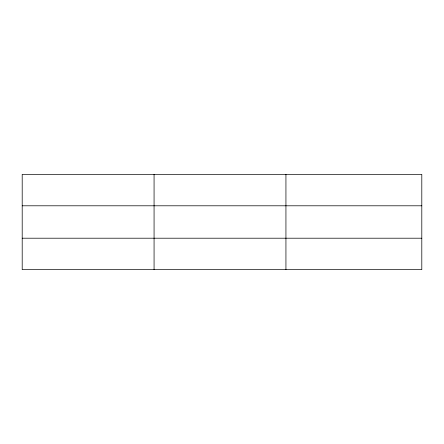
<?xml version="1.0" encoding="UTF-8"?>
<svg xmlns="http://www.w3.org/2000/svg" width="444" height="444" viewBox="0 0 444 444"><rect width="100%" height="100%" fill="white"/><g stroke="black" fill="none" stroke-linecap="round" stroke-linejoin="round"><path stroke-width="0.67" d="M154.068 174.342L154.068 269.658M285.936 174.342L285.936 269.658M421.8 238.206L421.8 269.658L22.2 269.658L22.2 174.342L421.8 174.342L421.8 238.206L22.2 238.206M22.2 205.794L421.8 205.794"/></g></svg>
